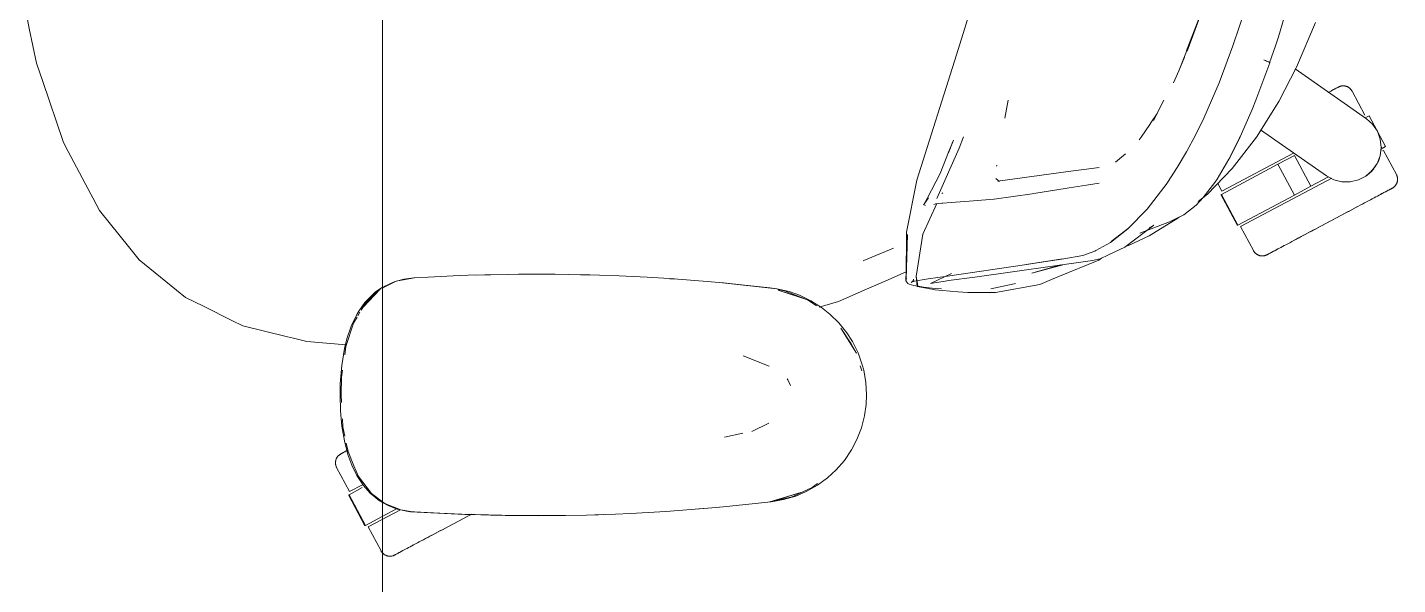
# Model space of a CAD drawing. Header units: millimetres. Extents: x 155927 to 295199, y -4084 to 97293.
# Drawn here: x 186981 to 187531, y 31792 to 32016 of the extents above; entities that cross this region are included whole.
import ezdxf

# ---------------------------------------------------------------- set-up
doc = ezdxf.new("R2010")
doc.units = ezdxf.units.MM
doc.header["$MEASUREMENT"] = 0
doc.layers.add('G-IMPT', color=8, linetype='CONTINUOUS', lineweight=9)
doc.layers.add('I-FURN', color=8, linetype='CONTINUOUS', lineweight=9)

msp = doc.modelspace()

# ---------------------------------------------------------------- linework, layer by layer
at = {"layer": 'G-IMPT'}
for p, q in [((187491.82, 32042.98), (187482.88, 32012.16)), ((187353.68, 32004.82), (187362.86, 32034.79)), ((187452.98, 32024.76), (187446.16, 32006.36)), ((187452.98, 32024.76), (187446.27, 32007.31)), ((187469.58, 32023.42), (187464.57, 32008.51)), ((186980.74, 32019.08), (186981.5, 32015.4)), ((187497.67, 32017.91), (187490.15, 31999.93)), ((186981.5, 32015.4), (186984.37, 32001.58)), ((187482.88, 32012.16), (187481.68, 32008.55)), ((187442.88, 31998.51), (187445.61, 32005.59)), ((187446.27, 32007.31), (187445.61, 32005.59)), ((187459.11, 31993.63), (187464.57, 32008.51)), ((187479.28, 32001.62), (187481.68, 32008.55)), ((186986.89, 31994.14), (186984.37, 32001.58)), ((187353.68, 32004.82), (187337.69, 31954.58)), ((187442.88, 31998.51), (187445.19, 32003.95)), ((187473.74, 31986.66), (187479.32, 32001.62)), ((187478.05, 32002.4), (187476.99, 32002.83)), ((187476.99, 32002.83), (187477.59, 32002.6)), ((187478.05, 32002.4), (187477.59, 32002.6)), ((187478.05, 32002.4), (187478.69, 32002.12)), ((187478.05, 32002.4), (187478.88, 32002.02)), ((187478.69, 32002.12), (187478.88, 32002.02)), ((187479.28, 32001.75), (187478.88, 32002.02)), ((187478.88, 32002.02), (187479.27, 32001.8)), ((187479.28, 32001.75), (187479.27, 32001.8)), ((187479.32, 32001.62), (187479.28, 32001.75)), ((187479.28, 32001.75), (187479.28, 32001.62)), ((187440.69, 31993.66), (187442.88, 31998.51)), ((187483.06, 31986.16), (187490.15, 31999.93)), ((186986.89, 31994.14), (186995.04, 31970.05)), ((187459.11, 31993.63), (187452.94, 31979.4)), ((187374.4, 31986.71), (187372.99, 31979.45)), ((187436.82, 31986.61), (187432.63, 31978.51)), ((187472.26, 31982.97), (187473.74, 31986.66)), ((187474.09, 31971.86), (187483.06, 31986.16)), ((187434.13, 31981.28), (187431.57, 31977.53)), ((187434.13, 31981.28), (187432.63, 31978.51)), ((187449.55, 31972.67), (187452.94, 31979.4)), ((187467.49, 31972.02), (187472.26, 31982.97)), ((187431.18, 31976.95), (187427.69, 31971.82)), ((187431.57, 31977.53), (187431.18, 31976.95)), ((187449.55, 31972.67), (187445.98, 31965.88)), ((186995.91, 31968.39), (186995.04, 31970.05)), ((187006.21, 31948.88), (186995.91, 31968.39)), ((187354.67, 31967.4), (187345.74, 31947.24)), ((187350.37, 31965.76), (187352.39, 31970.66)), ((187352.39, 31970.66), (187350.37, 31965.56)), ((187350.37, 31965.56), (187352.16, 31970.09)), ((187356.41, 31971.98), (187354.67, 31967.4)), ((187427.69, 31971.82), (187426.93, 31970.71)), ((187467.49, 31972.02), (187462.96, 31962.96)), ((187467.27, 31971.57), (187462.96, 31962.96)), ((187467.49, 31972.02), (187463.27, 31963.56)), ((187474.09, 31971.86), (187464.28, 31959.26)), ((187467.27, 31971.57), (187467.49, 31972.02)), ((187347.12, 31957.29), (187350.37, 31965.76)), ((187421.41, 31965.18), (187417.5, 31961.85)), ((187442.21, 31959.65), (187445.98, 31965.88)), ((187462.96, 31962.96), (187458.23, 31954.97)), ((187462.96, 31962.96), (187463.27, 31963.56)), ((187347.12, 31957.29), (187341.84, 31947.18)), ((187369.72, 31960.23), (187369.77, 31960.58)), ((187397.56, 31957.91), (187370.22, 31954.17)), ((187397.56, 31957.91), (187410.91, 31959.68)), ((187410.91, 31959.68), (187410.44, 31959.54)), ((187442.21, 31959.65), (187438.33, 31953.56)), ((187454.32, 31948.97), (187464.28, 31959.26)), ((187337.69, 31954.58), (187333.5, 31933.62)), ((187369.37, 31955.28), (187370.93, 31954.04)), ((187370.22, 31954.17), (187370.49, 31954.12)), ((187370.72, 31954.08), (187370.49, 31954.12)), ((187385.48, 31949.36), (187397.25, 31951.23)), ((187398.91, 31951.49), (187397.25, 31951.23)), ((187405.75, 31952.55), (187398.91, 31951.49)), ((187405.75, 31952.55), (187410.82, 31953.3)), ((187430.14, 31942.86), (187438.16, 31953.3)), ((187438.16, 31953.3), (187438.33, 31953.56)), ((187452.65, 31947.55), (187457.37, 31953.68)), ((187457.37, 31953.68), (187458.23, 31954.97)), ((187006.21, 31948.88), (187006.94, 31947.51)), ((187009.65, 31942.38), (187006.94, 31947.51)), ((187340.13, 31932.92), (187345.71, 31945.21)), ((187340.49, 31944.73), (187342.33, 31947.43)), ((187340.49, 31944.73), (187341.84, 31947.18)), ((187344.47, 31944.76), (187345.24, 31945.04)), ((187345.3, 31945.06), (187345.24, 31945.04)), ((187347.76, 31945.35), (187345.3, 31945.06)), ((187348.12, 31949.41), (187347.68, 31949.14)), ((187347.76, 31945.35), (187348.14, 31945.39)), ((187351.54, 31945.64), (187348.14, 31945.39)), ((187351.54, 31945.64), (187360.39, 31946.28)), ((187368.63, 31946.89), (187360.39, 31946.28)), ((187368.71, 31946.9), (187368.63, 31946.89)), ((187368.71, 31946.9), (187383.93, 31949.11)), ((187383.93, 31949.11), (187385.48, 31949.36)), ((187452.65, 31947.55), (187449.76, 31944.52)), ((187450.65, 31945.97), (187454.32, 31948.97)), ((187009.65, 31942.38), (187021.85, 31927.24)), ((187340.49, 31944.73), (187340.45, 31944.9)), ((187340.52, 31944.6), (187340.49, 31944.73)), ((187341.2, 31944.45), (187340.52, 31944.6)), ((187422.41, 31934.96), (187430.14, 31942.86)), ((187443.76, 31940.05), (187441.32, 31938.87)), ((187442.4, 31939.35), (187443.17, 31939.85)), ((187443.76, 31940.05), (187444.89, 31940.66)), ((187444.89, 31940.66), (187449.76, 31944.52)), ((187422.41, 31934.96), (187415.44, 31929.54)), ((187415.66, 31929.87), (187422.61, 31935.27)), ((187422.61, 31935.27), (187419.04, 31932.46)), ((187432.84, 31936.52), (187421.19, 31927.61)), ((187427.19, 31933.29), (187439.09, 31937.8)), ((187432.84, 31936.52), (187430.89, 31935.41)), ((187442.4, 31939.35), (187430.95, 31932.23)), ((187441.32, 31938.87), (187439.09, 31937.8)), ((187333.94, 31932.73), (187333.35, 31914.29)), ((187333.5, 31933.62), (187333.45, 31914.75)), ((187333.94, 31932.73), (187333.45, 31914.75)), ((187340.13, 31932.92), (187337.41, 31915.87)), ((187415.44, 31929.54), (187409.6, 31926.26)), ((187415.66, 31929.87), (187419.04, 31932.46)), ((187430.95, 31932.23), (187422.33, 31928.25)), ((187025.61, 31922.58), (187021.85, 31927.24)), ((187328.35, 31927.19), (187316.5, 31922.27)), ((187381.56, 31920.69), (187396.72, 31922.99)), ((187404.39, 31924.29), (187396.72, 31922.99)), ((187409.18, 31926.04), (187404.39, 31924.29)), ((187408.26, 31922.33), (187411.25, 31922.97)), ((187409.18, 31926.04), (187409.6, 31926.26)), ((187411.86, 31923.26), (187410.69, 31922.49)), ((187414.62, 31924.54), (187411.25, 31922.97)), ((187421.19, 31927.61), (187414.62, 31924.54)), ((187040.56, 31910.41), (187025.61, 31922.58)), ((187316.23, 31922.16), (187316.5, 31922.27)), ((187325.29, 31914.16), (187333.46, 31917.73)), ((187380.95, 31920.6), (187350.08, 31916.04)), ((187361.04, 31915.65), (187408.26, 31922.33)), ((187380.95, 31920.6), (187396.14, 31922.92)), ((187381.56, 31920.69), (187396.14, 31922.92)), ((187383.84, 31917.2), (187396.79, 31920.71)), ((187383.84, 31917.2), (187395.56, 31920.51)), ((187410.69, 31922.49), (187394.24, 31915.69)), ((187123.59, 31911.79), (187127.92, 31913.78)), ((187124.5, 31911.87), (187128.76, 31913.97)), ((187131.87, 31914.84), (187127.92, 31913.78)), ((187128.76, 31913.97), (187136.1, 31915.34)), ((187135.88, 31915.34), (187131.87, 31914.84)), ((187141.54, 31915.63), (187135.88, 31915.34)), ((187141.54, 31915.63), (187154.1, 31916.24)), ((187157.65, 31916.37), (187154.1, 31916.24)), ((187173.32, 31916.74), (187157.65, 31916.37)), ((187161.05, 31916.42), (187164.37, 31916.57)), ((187166.59, 31916.57), (187164.37, 31916.57)), ((187173.32, 31916.74), (187177.83, 31916.8)), ((187177.83, 31916.8), (187192.54, 31916.79)), ((187198.01, 31916.72), (187192.54, 31916.79)), ((187198.01, 31916.72), (187210.32, 31916.42)), ((187204.79, 31916.58), (187202.71, 31916.58)), ((187206.45, 31916.5), (187204.79, 31916.58)), ((187218.2, 31916.13), (187210.32, 31916.42)), ((187218.2, 31916.13), (187229.51, 31915.59)), ((187238.38, 31915.03), (187229.51, 31915.59)), ((187238.38, 31915.03), (187248.67, 31914.3)), ((187240.42, 31914.89), (187238.52, 31914.98)), ((187240.42, 31914.89), (187241.84, 31914.76)), ((187260.06, 31913.31), (187248.67, 31914.3)), ((187281.5, 31910.96), (187258.54, 31913.42)), ((187258.54, 31913.42), (187278.68, 31911.29)), ((187281.5, 31910.96), (187260.06, 31913.31)), ((187317.46, 31910.74), (187325.29, 31914.16)), ((187333.32, 31914.17), (187333.51, 31915.04)), ((187333.32, 31914.17), (187333.72, 31913.6)), ((187333.35, 31914.29), (187333.45, 31914.75)), ((187333.45, 31914.75), (187333.49, 31914.93)), ((187333.51, 31915.04), (187333.49, 31914.93)), ((187334.09, 31913.11), (187333.72, 31913.6)), ((187334.09, 31913.11), (187334.63, 31912.78)), ((187336.49, 31912.23), (187334.63, 31912.78)), ((187336.58, 31913.99), (187335.48, 31913.43)), ((187335.98, 31913.83), (187335.48, 31913.43)), ((187335.96, 31913.82), (187342.23, 31914.93)), ((187336.58, 31913.99), (187335.96, 31913.82)), ((187336.31, 31914.37), (187335.98, 31913.83)), ((187336.31, 31914.37), (187336.38, 31914.87)), ((187339.77, 31911.7), (187336.49, 31912.23)), ((187338.1, 31912.29), (187337.41, 31915.87)), ((187338.1, 31912.29), (187337.47, 31915.84)), ((187337.47, 31915.84), (187337.86, 31911.88)), ((187350.08, 31916.04), (187342.23, 31914.93)), ((187351.63, 31917.02), (187343.2, 31913.02)), ((187343.2, 31913.02), (187344.06, 31913.17)), ((187344.06, 31913.17), (187349.08, 31914)), ((187349.08, 31914), (187350.38, 31914.21)), ((187361.04, 31915.65), (187350.38, 31914.21)), ((187367.46, 31910.88), (187376.76, 31912.92)), ((187369.32, 31909.47), (187387.02, 31912.71)), ((187376.76, 31912.92), (187377.34, 31913.08)), ((187387.02, 31912.71), (187390.88, 31914.3)), ((187394.24, 31915.69), (187390.88, 31914.3)), ((187040.56, 31910.41), (187044.21, 31907.43)), ((187044.21, 31907.43), (187051.38, 31903.91)), ((187115.36, 31903.37), (187122.26, 31910.77)), ((187119.05, 31908.45), (187116.18, 31905.41)), ((187116.55, 31905.46), (187122.26, 31910.77)), ((187116.77, 31905), (187119.85, 31908.53)), ((187119.05, 31908.45), (187120.37, 31909.59)), ((187122.26, 31910.77), (187119.85, 31908.53)), ((187123.23, 31911.54), (187120.37, 31909.59)), ((187124.5, 31911.87), (187123.23, 31911.24)), ((187281.5, 31910.96), (187278.68, 31911.29)), ((187281.5, 31910.96), (187286.46, 31909.81)), ((187281.95, 31910.67), (187284.63, 31910.17)), ((187293.85, 31906.56), (187282, 31910.38)), ((187291.14, 31907.46), (187282, 31910.38)), ((187284.63, 31910.17), (187292.81, 31906.97)), ((187290.59, 31908.36), (187286.46, 31909.81)), ((187295.17, 31906.17), (187290.59, 31908.36)), ((187293.85, 31906.56), (187291.14, 31907.46)), ((187293.85, 31906.56), (187297.43, 31904.14)), ((187306.33, 31905.88), (187317.46, 31910.74)), ((187340.18, 31911.44), (187337.86, 31911.88)), ((187339.77, 31911.7), (187340.39, 31911.62)), ((187340.18, 31911.44), (187344.43, 31910.63)), ((187345.07, 31911.1), (187340.39, 31911.62)), ((187344.9, 31910.59), (187344.43, 31910.63)), ((187354.23, 31909.78), (187344.9, 31910.59)), ((187345.07, 31911.1), (187347.66, 31910.89)), ((187354.23, 31909.78), (187358.18, 31909.44)), ((187358.18, 31909.44), (187362.35, 31909.44)), ((187369.32, 31909.47), (187362.35, 31909.44)), ((187062.85, 31898.26), (187051.38, 31903.91)), ((187112.93, 31900.58), (187113.74, 31901.95)), ((187113.34, 31900.08), (187114.2, 31901.52)), ((187116.18, 31905.41), (187113.74, 31901.95)), ((187114.67, 31902.31), (187116.55, 31905.46)), ((187115.36, 31903.37), (187116.64, 31904.84)), ((187295.17, 31906.17), (187299.5, 31903.44)), ((187306.33, 31905.88), (187298.51, 31903.63)), ((187302.81, 31900.81), (187299.5, 31903.44)), ((187062.85, 31898.26), (187067.21, 31896.11)), ((187067.21, 31896.11), (187085.15, 31891.71)), ((187108.56, 31887.77), (187111.59, 31897.16)), ((187108.99, 31890.85), (187110.73, 31895.94)), ((187110.73, 31895.94), (187112.93, 31900.58)), ((187111.59, 31897.16), (187113.06, 31899.61)), ((187306.41, 31897.27), (187302.81, 31900.81)), ((187306.41, 31897.27), (187309.6, 31893.29)), ((187085.15, 31891.71), (187087.52, 31891.13)), ((187092.82, 31889.83), (187087.52, 31891.13)), ((187108.99, 31890.85), (187108.01, 31886.93)), ((187313.46, 31885.14), (187307.14, 31895.09)), ((187311.3, 31888.81), (187307.14, 31895.09)), ((187311.87, 31889.74), (187309.6, 31893.29)), ((187108.69, 31888.39), (187092.82, 31889.83)), ((187108.01, 31886.93), (187106.89, 31880.17)), ((187108.1, 31884.48), (187108.56, 31887.77)), ((187313.46, 31885.14), (187311.3, 31888.81)), ((187314.11, 31885.23), (187311.87, 31889.74)), ((187314.11, 31885.23), (187315.82, 31880.46)), ((187106.32, 31872.85), (187106.89, 31880.17)), ((187267.98, 31884.06), (187278.4, 31879.92)), ((187315.02, 31880.02), (187315.64, 31877.99)), ((187316.38, 31878.33), (187315.82, 31880.46)), ((187106.83, 31875.51), (187106.6, 31868.34)), ((187106.83, 31875.51), (187107.23, 31878.29)), ((187285.93, 31874.39), (187285.63, 31874.84)), ((187286.94, 31872.17), (187285.93, 31874.39)), ((187317.26, 31873.38), (187316.38, 31878.33)), ((187106.32, 31872.85), (187106.23, 31868.34)), ((187106.23, 31868.34), (187106.41, 31862.01)), ((187106.79, 31865.23), (187106.6, 31868.34)), ((187317.56, 31868.34), (187317.26, 31873.38)), ((187317.56, 31868.34), (187317.39, 31864.5)), ((187316.74, 31859.98), (187317.39, 31864.5)), ((187106.98, 31855.86), (187106.41, 31862.01)), ((187107.39, 31855.52), (187107.19, 31858.72)), ((187278.31, 31856.97), (187271.53, 31853.7)), ((187316.74, 31859.98), (187315.48, 31855.12)), ((187106.98, 31855.86), (187107.97, 31849.92)), ((187108.16, 31851.77), (187107.39, 31855.52)), ((187260.48, 31851.36), (187267.91, 31852.93)), ((187313.64, 31850.4), (187315.48, 31855.12)), ((187109.4, 31844.44), (187107.97, 31849.92)), ((187109.43, 31845.56), (187108.72, 31849.02)), ((187311.46, 31846.24), (187308.62, 31842.07)), ((187311.46, 31846.24), (187313.64, 31850.4)), ((187109.4, 31844.44), (187110.99, 31840.11)), ((187109.43, 31845.56), (187111.76, 31839.93)), ((187308.62, 31842.07), (187305.3, 31838.24)), ((187112.97, 31836.03), (187110.99, 31840.11)), ((187113.6, 31835.54), (187111.76, 31839.93)), ((187112.97, 31836.03), (187115.63, 31831.99)), ((187118.81, 31828.75), (187113.6, 31835.54)), ((187301.87, 31835.07), (187297.78, 31832.08)), ((187301.87, 31835.07), (187305.3, 31838.24)), ((187115.63, 31831.99), (187118.3, 31828.95)), ((187287.65, 31827.44), (187295.71, 31831.17)), ((187293.34, 31829.56), (187289.1, 31827.75)), ((187293.34, 31829.56), (187297.78, 31832.08)), ((187297.82, 31832.77), (187295.71, 31831.17)), ((187122.04, 31825.87), (187118.3, 31828.95)), ((187123.23, 31825.48), (187118.81, 31828.75)), ((187123.23, 31825.19), (187122.04, 31825.87)), ((187124.44, 31824.58), (187123.23, 31825.48)), ((187125.47, 31823.91), (187123.23, 31825.19)), ((187130.63, 31822.17), (187124.44, 31824.58)), ((187261.27, 31823.49), (187279.19, 31825.39)), ((187278.68, 31825.39), (187291.14, 31829.22)), ((187278.68, 31825.39), (187282, 31826.31)), ((187279.19, 31825.39), (187284.24, 31826.29)), ((187287.65, 31827.44), (187279.25, 31825.52)), ((187291.14, 31829.22), (187282, 31826.31)), ((187289.1, 31827.75), (187284.24, 31826.29)), ((187125.47, 31823.91), (187129.11, 31822.52)), ((187130.46, 31822.15), (187129.11, 31822.52)), ((187130.46, 31822.15), (187132.85, 31821.71)), ((187130.63, 31822.17), (187134.48, 31821.59)), ((187134.5, 31821.46), (187132.85, 31821.71)), ((187155.07, 31820.41), (187134.5, 31821.46)), ((187156.28, 31820.37), (187134.5, 31821.46)), ((187134.5, 31821.46), (187136.1, 31821.34)), ((187156.28, 31820.37), (187136.1, 31821.34)), ((187176.47, 31819.9), (187155.07, 31820.41)), ((187166.64, 31820.07), (187155.07, 31820.41)), ((187155.07, 31820.41), (187156.28, 31820.37)), ((187176.47, 31819.9), (187156.28, 31820.37)), ((187196.65, 31819.95), (187166.64, 31820.07)), ((187176.47, 31819.9), (187166.64, 31820.07)), ((187166.64, 31820.07), (187185.86, 31819.86)), ((187174.43, 31819.92), (187172.52, 31819.99)), ((187176.47, 31819.94), (187174.43, 31819.92)), ((187196.65, 31819.95), (187176.47, 31819.9)), ((187196.65, 31819.95), (187185.86, 31819.86)), ((187196.65, 31819.95), (187205.07, 31820.11)), ((187216.83, 31820.5), (187205.07, 31820.11)), ((187210.01, 31820.25), (187208.51, 31820.24)), ((187211.94, 31820.36), (187210.01, 31820.25)), ((187216.83, 31820.5), (187222.85, 31820.76)), ((187236.99, 31821.57), (187222.85, 31820.76)), ((187242.08, 31821.89), (187236.99, 31821.57)), ((187242.08, 31821.89), (187257.14, 31823.14)), ((187250.27, 31822.54), (187251.94, 31822.71)), ((187257.14, 31823.14), (187261.27, 31823.49))]:
    msp.add_line(p, q, dxfattribs=at)
at = {"layer": 'I-FURN'}
for p, q in [((187123.23, 31426.14), (187123.23, 32826.14)), ((187123.23, 32826.14), (187123.23, 31426.14)), ((187489.53, 31999.26), (187518.12, 31979.24)), ((187502.79, 31989.75), (187503.33, 31990.04)), ((187503.6, 31990.19), (187503.09, 31989.91)), ((187503.33, 31990.04), (187503.83, 31990.31)), ((187504.09, 31990.44), (187503.6, 31990.19)), ((187503.83, 31990.31), (187504.3, 31990.55)), ((187504.53, 31990.68), (187504.09, 31990.44)), ((187504.3, 31990.55), (187504.73, 31990.78)), ((187504.94, 31990.9), (187504.53, 31990.68)), ((187504.73, 31990.78), (187505.12, 31990.99)), ((187505.32, 31991.1), (187504.94, 31990.9)), ((187505.12, 31990.99), (187505.47, 31991.18)), ((187505.65, 31991.27), (187505.32, 31991.1)), ((187505.47, 31991.18), (187505.79, 31991.35)), ((187505.95, 31991.43), (187505.65, 31991.27)), ((187505.79, 31991.35), (187506.07, 31991.5)), ((187506.21, 31991.57), (187505.95, 31991.43)), ((187506.07, 31991.5), (187506.31, 31991.63)), ((187506.43, 31991.69), (187506.21, 31991.57)), ((187506.31, 31991.63), (187506.51, 31991.73)), ((187506.61, 31991.78), (187506.43, 31991.69)), ((187506.51, 31991.73), (187506.68, 31991.82)), ((187506.75, 31991.86), (187506.61, 31991.78)), ((187506.68, 31991.82), (187506.8, 31991.88)), ((187506.85, 31991.91), (187506.75, 31991.86)), ((187506.8, 31991.88), (187506.88, 31991.93)), ((187506.91, 31991.94), (187506.85, 31991.91)), ((187506.88, 31991.93), (187506.92, 31991.95)), ((187506.93, 31991.95), (187506.91, 31991.94)), ((187506.92, 31991.95), (187506.93, 31991.95)), ((187506.93, 31991.95), (187507.07, 31992.03)), ((187507.07, 31992.03), (187507.22, 31992.09)), ((187507.22, 31992.09), (187507.37, 31992.15)), ((187507.37, 31992.15), (187507.52, 31992.21)), ((187507.52, 31992.21), (187507.67, 31992.26)), ((187507.67, 31992.26), (187507.83, 31992.3)), ((187507.83, 31992.3), (187507.98, 31992.34)), ((187507.98, 31992.34), (187508.14, 31992.37)), ((187508.14, 31992.37), (187508.3, 31992.39)), ((187508.3, 31992.39), (187508.46, 31992.41)), ((187508.46, 31992.41), (187508.62, 31992.42)), ((187508.62, 31992.42), (187508.78, 31992.42)), ((187508.78, 31992.42), (187508.94, 31992.42)), ((187508.94, 31992.42), (187509.11, 31992.41)), ((187509.11, 31992.41), (187509.27, 31992.4)), ((187509.27, 31992.4), (187509.43, 31992.38)), ((187509.43, 31992.38), (187509.59, 31992.35)), ((187509.59, 31992.35), (187509.74, 31992.32)), ((187509.74, 31992.32), (187509.9, 31992.28)), ((187509.9, 31992.28), (187510.05, 31992.23)), ((187510.05, 31992.23), (187510.21, 31992.18)), ((187510.21, 31992.18), (187510.36, 31992.12)), ((187510.36, 31992.12), (187510.5, 31992.06)), ((187510.5, 31992.06), (187510.65, 31991.98)), ((187510.65, 31991.98), (187510.79, 31991.91)), ((187510.79, 31991.91), (187510.93, 31991.83)), ((187510.93, 31991.83), (187511.07, 31991.74)), ((187511.07, 31991.74), (187511.2, 31991.65)), ((187511.2, 31991.65), (187511.33, 31991.55)), ((187511.33, 31991.55), (187511.45, 31991.45)), ((187511.45, 31991.45), (187511.57, 31991.34)), ((187511.57, 31991.34), (187511.69, 31991.23)), ((187511.69, 31991.23), (187511.8, 31991.11)), ((187511.8, 31991.11), (187511.9, 31990.99)), ((187511.9, 31990.99), (187512, 31990.86)), ((187512, 31990.86), (187512.1, 31990.73)), ((187512.1, 31990.73), (187512.19, 31990.6)), ((187512.19, 31990.6), (187512.28, 31990.46)), ((187512.28, 31990.46), (187512.36, 31990.32)), ((187512.36, 31990.32), (187512.38, 31990.29)), ((187517.53, 31980.6), (187512.38, 31990.29)), ((187517.88, 31979.66), (187519.28, 31980.4)), ((187517.97, 31979.7), (187517.88, 31979.66)), ((187518.12, 31979.24), (187520.63, 31976.98)), ((187525.85, 31968.04), (187519.28, 31980.4)), ((187502.07, 31956.31), (187475.64, 31974.82)), ((187520.63, 31976.98), (187522.53, 31974.2)), ((187522.53, 31974.2), (187523.7, 31971.03)), ((187524.09, 31967.68), (187523.66, 31964.34)), ((187523.7, 31971.03), (187524.09, 31967.68)), ((187524.05, 31968.05), (187524.46, 31967.3)), ((187525.85, 31968.04), (187524.46, 31967.3)), ((187524.46, 31967.3), (187524.54, 31967.34)), ((187460.14, 31950.08), (187488.83, 31965.34)), ((187482.66, 31960.93), (187489.3, 31964.46)), ((187495.87, 31952.1), (187489.3, 31964.46)), ((187523.66, 31964.34), (187522.44, 31961.19)), ((187524.66, 31966.27), (187525.04, 31966.47)), ((187530.19, 31956.79), (187525.04, 31966.47)), ((187459.95, 31948.85), (187482.66, 31960.93)), ((187489.23, 31948.57), (187482.66, 31960.93)), ((187505.04, 31954.73), (187502.07, 31956.31)), ((187517.96, 31956.21), (187514.97, 31954.66)), ((187520.5, 31958.43), (187517.96, 31956.21)), ((187518.25, 31956.41), (187519.67, 31957.57)), ((187519.67, 31957.57), (187521.96, 31960.35)), ((187522.44, 31961.19), (187520.5, 31958.43)), ((187530.19, 31956.79), (187530.26, 31956.64)), ((187530.26, 31956.64), (187530.33, 31956.5)), ((187530.33, 31956.5), (187530.39, 31956.35)), ((187530.39, 31956.35), (187530.44, 31956.2)), ((187530.44, 31956.2), (187530.49, 31956.04)), ((187530.49, 31956.04), (187530.54, 31955.89)), ((187458.46, 31953.24), (187460.14, 31950.08)), ((187467.65, 31935.96), (187504.25, 31955.42)), ((187495.87, 31952.1), (187489.23, 31948.57)), ((187502.93, 31955.85), (187495.87, 31952.1)), ((187508.31, 31953.9), (187505.04, 31954.73)), ((187511.69, 31953.87), (187508.31, 31953.9)), ((187514.97, 31954.66), (187511.69, 31953.87)), ((187526.91, 31950.48), (187526.54, 31950.28)), ((187526.71, 31950.38), (187527.07, 31950.56)), ((187527.25, 31950.66), (187526.91, 31950.48)), ((187527.07, 31950.56), (187527.39, 31950.73)), ((187527.54, 31950.82), (187527.25, 31950.66)), ((187527.39, 31950.73), (187527.67, 31950.88)), ((187527.8, 31950.95), (187527.54, 31950.82)), ((187527.67, 31950.88), (187527.91, 31951.01)), ((187528.02, 31951.07), (187527.8, 31950.95)), ((187527.91, 31951.01), (187528.11, 31951.12)), ((187528.2, 31951.17), (187528.02, 31951.07)), ((187528.11, 31951.12), (187528.27, 31951.2)), ((187528.34, 31951.24), (187528.2, 31951.17)), ((187528.27, 31951.2), (187528.39, 31951.27)), ((187528.44, 31951.29), (187528.34, 31951.24)), ((187528.39, 31951.27), (187528.47, 31951.31)), ((187528.5, 31951.33), (187528.44, 31951.29)), ((187528.47, 31951.31), (187528.52, 31951.33)), ((187528.52, 31951.34), (187528.5, 31951.33)), ((187528.56, 31951.36), (187528.52, 31951.34)), ((187528.52, 31951.33), (187528.52, 31951.34)), ((187528.7, 31951.44), (187528.56, 31951.36)), ((187528.84, 31951.52), (187528.7, 31951.44)), ((187528.97, 31951.61), (187528.84, 31951.52)), ((187529.1, 31951.71), (187528.97, 31951.61)), ((187529.23, 31951.81), (187529.1, 31951.71)), ((187529.35, 31951.92), (187529.23, 31951.81)), ((187529.46, 31952.03), (187529.35, 31951.92)), ((187529.58, 31952.14), (187529.46, 31952.03)), ((187529.68, 31952.26), (187529.58, 31952.14)), ((187529.79, 31952.39), (187529.68, 31952.26)), ((187529.88, 31952.52), (187529.79, 31952.39)), ((187529.98, 31952.65), (187529.88, 31952.52)), ((187530.06, 31952.78), (187529.98, 31952.65)), ((187530.15, 31952.92), (187530.06, 31952.78)), ((187530.22, 31953.07), (187530.15, 31952.92)), ((187530.29, 31953.21), (187530.22, 31953.07)), ((187530.36, 31953.36), (187530.29, 31953.21)), ((187530.41, 31953.51), (187530.36, 31953.36)), ((187530.47, 31953.66), (187530.41, 31953.51)), ((187530.51, 31953.82), (187530.47, 31953.66)), ((187530.55, 31953.97), (187530.51, 31953.82)), ((187530.54, 31955.89), (187530.57, 31955.73)), ((187530.59, 31954.13), (187530.55, 31953.97)), ((187530.57, 31955.73), (187530.6, 31955.57)), ((187530.61, 31954.29), (187530.59, 31954.13)), ((187530.6, 31955.57), (187530.63, 31955.41)), ((187530.64, 31954.45), (187530.61, 31954.29)), ((187530.63, 31955.41), (187530.64, 31955.25)), ((187530.64, 31955.25), (187530.66, 31955.09)), ((187530.65, 31954.61), (187530.64, 31954.45)), ((187530.66, 31954.77), (187530.65, 31954.61)), ((187530.66, 31955.09), (187530.66, 31954.93)), ((187530.66, 31954.93), (187530.66, 31954.77)), ((187459.78, 31948.76), (187466.35, 31936.4)), ((187466.52, 31936.49), (187459.95, 31948.85)), ((187489.23, 31948.57), (187466.52, 31936.49)), ((187515.64, 31944.49), (187516.51, 31944.95)), ((187516.51, 31944.95), (187517.35, 31945.4)), ((187517.35, 31945.4), (187518.18, 31945.84)), ((187518.18, 31945.84), (187518.98, 31946.26)), ((187518.98, 31946.26), (187519.76, 31946.68)), ((187519.76, 31946.68), (187520.5, 31947.07)), ((187520.5, 31947.07), (187521.23, 31947.46)), ((187521.23, 31947.46), (187521.92, 31947.83)), ((187521.92, 31947.83), (187522.59, 31948.18)), ((187522.59, 31948.18), (187523.22, 31948.52)), ((187523.22, 31948.52), (187523.82, 31948.84)), ((187524.13, 31949), (187523.55, 31948.69)), ((187523.82, 31948.84), (187524.39, 31949.14)), ((187524.68, 31949.3), (187524.13, 31949)), ((187524.39, 31949.14), (187524.92, 31949.42)), ((187525.2, 31949.57), (187524.68, 31949.3)), ((187524.92, 31949.42), (187525.43, 31949.69)), ((187525.68, 31949.83), (187525.2, 31949.57)), ((187525.43, 31949.69), (187525.89, 31949.94)), ((187526.13, 31950.06), (187525.68, 31949.83)), ((187525.89, 31949.94), (187526.32, 31950.17)), ((187526.54, 31950.28), (187526.13, 31950.06)), ((187526.32, 31950.17), (187526.71, 31950.38)), ((187506.66, 31939.71), (187505.66, 31939.18)), ((187506.12, 31939.43), (187507.12, 31939.96)), ((187507.66, 31940.24), (187506.66, 31939.71)), ((187507.12, 31939.96), (187508.11, 31940.48)), ((187508.64, 31940.77), (187507.66, 31940.24)), ((187508.11, 31940.48), (187509.1, 31941.01)), ((187509.62, 31941.29), (187508.64, 31940.77)), ((187509.1, 31941.01), (187510.07, 31941.53)), ((187510.59, 31941.8), (187509.62, 31941.29)), ((187510.07, 31941.53), (187511.03, 31942.04)), ((187511.55, 31942.31), (187510.59, 31941.8)), ((187511.03, 31942.04), (187511.99, 31942.54)), ((187512.49, 31942.81), (187511.55, 31942.31)), ((187511.99, 31942.54), (187512.92, 31943.04)), ((187513.42, 31943.31), (187512.49, 31942.81)), ((187512.92, 31943.04), (187513.85, 31943.53)), ((187514.34, 31943.79), (187513.42, 31943.31)), ((187513.85, 31943.53), (187514.75, 31944.01)), ((187514.75, 31944.01), (187515.64, 31944.49)), ((187467.65, 31935.96), (187472.8, 31926.27)), ((187495.22, 31933.63), (187496.18, 31934.14)), ((187496.7, 31934.42), (187495.74, 31933.9)), ((187496.18, 31934.14), (187497.15, 31934.65)), ((187497.67, 31934.93), (187496.7, 31934.42)), ((187497.15, 31934.65), (187498.13, 31935.17)), ((187498.66, 31935.46), (187497.67, 31934.93)), ((187498.13, 31935.17), (187499.11, 31935.7)), ((187499.65, 31935.98), (187498.66, 31935.46)), ((187499.11, 31935.7), (187500.11, 31936.23)), ((187500.65, 31936.51), (187499.65, 31935.98)), ((187500.11, 31936.23), (187501.11, 31936.76)), ((187501.65, 31937.05), (187500.65, 31936.51)), ((187501.11, 31936.76), (187502.11, 31937.29)), ((187502.65, 31937.58), (187501.65, 31937.05)), ((187502.11, 31937.29), (187503.11, 31937.83)), ((187503.66, 31938.12), (187502.65, 31937.58)), ((187503.11, 31937.83), (187504.12, 31938.36)), ((187504.66, 31938.65), (187503.66, 31938.12)), ((187504.12, 31938.36), (187505.12, 31938.9)), ((187505.66, 31939.18), (187504.66, 31938.65)), ((187505.12, 31938.9), (187506.12, 31939.43)), ((187485.16, 31928.28), (187485.87, 31928.66)), ((187485.87, 31928.66), (187486.61, 31929.05)), ((187486.61, 31929.05), (187487.37, 31929.46)), ((187487.37, 31929.46), (187488.16, 31929.87)), ((187488.16, 31929.87), (187488.97, 31930.31)), ((187488.97, 31930.31), (187489.8, 31930.75)), ((187490.26, 31930.99), (187489.42, 31930.54)), ((187489.8, 31930.75), (187490.66, 31931.21)), ((187491.13, 31931.46), (187490.26, 31930.99)), ((187490.66, 31931.21), (187491.54, 31931.67)), ((187492.02, 31931.93), (187491.13, 31931.46)), ((187491.54, 31931.67), (187492.43, 31932.15)), ((187492.92, 31932.41), (187492.02, 31931.93)), ((187492.43, 31932.15), (187493.35, 31932.63)), ((187493.85, 31932.9), (187492.92, 31932.41)), ((187493.35, 31932.63), (187494.28, 31933.13)), ((187494.78, 31933.4), (187493.85, 31932.9)), ((187494.28, 31933.13), (187495.22, 31933.63)), ((187495.74, 31933.9), (187494.78, 31933.4)), ((187472.82, 31926.23), (187472.8, 31926.27)), ((187472.9, 31926.09), (187472.82, 31926.23)), ((187472.98, 31925.96), (187472.9, 31926.09)), ((187473.07, 31925.82), (187472.98, 31925.96)), ((187473.17, 31925.69), (187473.07, 31925.82)), ((187473.27, 31925.57), (187473.17, 31925.69)), ((187473.38, 31925.45), (187473.27, 31925.57)), ((187473.49, 31925.33), (187473.38, 31925.45)), ((187473.6, 31925.22), (187473.49, 31925.33)), ((187473.72, 31925.11), (187473.6, 31925.22)), ((187473.85, 31925.01), (187473.72, 31925.11)), ((187473.98, 31924.91), (187473.85, 31925.01)), ((187474.11, 31924.82), (187473.98, 31924.91)), ((187474.24, 31924.73), (187474.11, 31924.82)), ((187474.38, 31924.65), (187474.24, 31924.73)), ((187474.53, 31924.57), (187474.38, 31924.65)), ((187474.67, 31924.5), (187474.53, 31924.57)), ((187474.82, 31924.44), (187474.67, 31924.5)), ((187474.97, 31924.38), (187474.82, 31924.44)), ((187475.12, 31924.33), (187474.97, 31924.38)), ((187475.28, 31924.28), (187475.12, 31924.33)), ((187475.43, 31924.24), (187475.28, 31924.28)), ((187475.59, 31924.21), (187475.43, 31924.24)), ((187475.75, 31924.18), (187475.59, 31924.21)), ((187475.91, 31924.16), (187475.75, 31924.18)), ((187476.07, 31924.14), (187475.91, 31924.16)), ((187476.23, 31924.14), (187476.07, 31924.14)), ((187476.39, 31924.13), (187476.23, 31924.14)), ((187476.55, 31924.14), (187476.39, 31924.13)), ((187476.71, 31924.15), (187476.55, 31924.14)), ((187476.87, 31924.17), (187476.71, 31924.15)), ((187477.03, 31924.19), (187476.87, 31924.17)), ((187477.19, 31924.22), (187477.03, 31924.19)), ((187477.35, 31924.26), (187477.19, 31924.22)), ((187477.5, 31924.3), (187477.35, 31924.26)), ((187477.66, 31924.35), (187477.5, 31924.3)), ((187477.81, 31924.4), (187477.66, 31924.35)), ((187477.96, 31924.47), (187477.81, 31924.4)), ((187478.1, 31924.53), (187477.96, 31924.47)), ((187478.25, 31924.61), (187478.1, 31924.53)), ((187478.3, 31924.63), (187478.25, 31924.61)), ((187478.25, 31924.61), (187478.27, 31924.62)), ((187478.25, 31924.61), (187478.25, 31924.61)), ((187478.27, 31924.62), (187478.33, 31924.65)), ((187478.38, 31924.67), (187478.3, 31924.63)), ((187478.33, 31924.65), (187478.43, 31924.7)), ((187478.5, 31924.74), (187478.38, 31924.67)), ((187478.43, 31924.7), (187478.57, 31924.78)), ((187478.66, 31924.83), (187478.5, 31924.74)), ((187478.57, 31924.78), (187478.75, 31924.87)), ((187478.86, 31924.93), (187478.66, 31924.83)), ((187478.75, 31924.87), (187478.97, 31924.99)), ((187479.1, 31925.06), (187478.86, 31924.93)), ((187478.97, 31924.99), (187479.23, 31925.13)), ((187479.38, 31925.21), (187479.1, 31925.06)), ((187479.23, 31925.13), (187479.52, 31925.28)), ((187479.7, 31925.38), (187479.38, 31925.21)), ((187479.52, 31925.28), (187479.86, 31925.46)), ((187480.06, 31925.57), (187479.7, 31925.38)), ((187479.86, 31925.46), (187480.23, 31925.66)), ((187480.45, 31925.78), (187480.06, 31925.57)), ((187480.23, 31925.66), (187480.64, 31925.88)), ((187480.88, 31926), (187480.45, 31925.78)), ((187480.64, 31925.88), (187481.09, 31926.12)), ((187481.34, 31926.25), (187480.88, 31926)), ((187481.09, 31926.12), (187481.57, 31926.37)), ((187481.85, 31926.52), (187481.34, 31926.25)), ((187481.57, 31926.37), (187482.09, 31926.65)), ((187482.38, 31926.8), (187481.85, 31926.52)), ((187482.09, 31926.65), (187482.64, 31926.94)), ((187482.95, 31927.11), (187482.38, 31926.8)), ((187482.64, 31926.94), (187483.22, 31927.25)), ((187483.22, 31927.25), (187483.84, 31927.58)), ((187483.84, 31927.58), (187484.49, 31927.92)), ((187484.49, 31927.92), (187485.16, 31928.28)), ((187109.15, 31846.06), (187108.72, 31845.83)), ((187104.38, 31841.07), (187104.39, 31841.23)), ((187104.39, 31840.91), (187104.38, 31841.07)), ((187104.39, 31841.39), (187104.41, 31841.55)), ((187104.39, 31841.23), (187104.39, 31841.39)), ((187104.4, 31840.75), (187104.39, 31840.91)), ((187104.42, 31840.59), (187104.4, 31840.75)), ((187104.41, 31841.55), (187104.43, 31841.71)), ((187104.44, 31840.43), (187104.42, 31840.59)), ((187104.43, 31841.71), (187104.46, 31841.87)), ((187104.46, 31841.87), (187104.49, 31842.03)), ((187104.49, 31842.03), (187104.53, 31842.18)), ((187104.53, 31842.18), (187104.58, 31842.34)), ((187104.58, 31842.34), (187104.63, 31842.49)), ((187104.63, 31842.49), (187104.69, 31842.64)), ((187104.69, 31842.64), (187104.75, 31842.79)), ((187104.75, 31842.79), (187104.82, 31842.93)), ((187104.82, 31842.93), (187104.9, 31843.08)), ((187104.9, 31843.08), (187104.98, 31843.21)), ((187104.98, 31843.21), (187105.07, 31843.35)), ((187105.07, 31843.35), (187105.16, 31843.48)), ((187105.16, 31843.48), (187105.26, 31843.61)), ((187105.26, 31843.61), (187105.36, 31843.73)), ((187105.36, 31843.73), (187105.47, 31843.85)), ((187105.47, 31843.85), (187105.58, 31843.97)), ((187105.58, 31843.97), (187105.7, 31844.08)), ((187105.7, 31844.08), (187105.82, 31844.19)), ((187105.82, 31844.19), (187105.94, 31844.29)), ((187105.94, 31844.29), (187106.07, 31844.38)), ((187106.07, 31844.38), (187106.21, 31844.48)), ((187106.21, 31844.48), (187106.34, 31844.56)), ((187106.34, 31844.56), (187106.48, 31844.64)), ((187106.48, 31844.64), (187106.52, 31844.66)), ((187106.52, 31844.66), (187106.54, 31844.67)), ((187106.53, 31844.66), (187106.52, 31844.66)), ((187106.57, 31844.69), (187106.53, 31844.66)), ((187106.54, 31844.67), (187106.6, 31844.7)), ((187106.65, 31844.73), (187106.57, 31844.69)), ((187106.6, 31844.7), (187106.7, 31844.76)), ((187106.77, 31844.8), (187106.65, 31844.73)), ((187106.7, 31844.76), (187106.84, 31844.83)), ((187106.94, 31844.88), (187106.77, 31844.8)), ((187106.84, 31844.83), (187107.02, 31844.93)), ((187107.14, 31844.99), (187106.94, 31844.88)), ((187107.02, 31844.93), (187107.24, 31845.04)), ((187107.38, 31845.12), (187107.14, 31844.99)), ((187107.24, 31845.04), (187107.5, 31845.18)), ((187107.66, 31845.26), (187107.38, 31845.12)), ((187107.5, 31845.18), (187107.8, 31845.34)), ((187107.97, 31845.43), (187107.66, 31845.26)), ((187107.8, 31845.34), (187108.13, 31845.52)), ((187108.33, 31845.62), (187107.97, 31845.43)), ((187108.13, 31845.52), (187108.51, 31845.72)), ((187108.72, 31845.83), (187108.33, 31845.62)), ((187108.51, 31845.72), (187108.92, 31845.93)), ((187104.47, 31840.27), (187104.44, 31840.43)), ((187104.51, 31840.11), (187104.47, 31840.27)), ((187104.55, 31839.96), (187104.51, 31840.11)), ((187104.6, 31839.8), (187104.55, 31839.96)), ((187104.65, 31839.65), (187104.6, 31839.8)), ((187104.72, 31839.5), (187104.65, 31839.65)), ((187104.78, 31839.35), (187104.72, 31839.5)), ((187104.86, 31839.21), (187104.78, 31839.35)), ((187104.86, 31839.21), (187110.01, 31829.53)), ((187109.82, 31828.29), (187115.11, 31831.11)), ((187110.01, 31829.53), (187115.2, 31832.29)), ((187109.65, 31828.2), (187116.22, 31815.84)), ((187116.39, 31815.93), (187109.82, 31828.29)), ((187123.09, 31819.49), (187116.39, 31815.93)), ((187122.8, 31818.21), (187130.18, 31822.13)), ((187128.9, 31822.58), (187123.09, 31819.49)), ((187155.53, 31818.62), (187154.53, 31818.09)), ((187154.99, 31818.34), (187155.99, 31818.87)), ((187156.53, 31819.15), (187155.53, 31818.62)), ((187155.99, 31818.87), (187156.99, 31819.4)), ((187157.53, 31819.68), (187156.53, 31819.15)), ((187156.99, 31819.4), (187157.98, 31819.93)), ((187158.51, 31820.21), (187157.53, 31819.68)), ((187157.98, 31819.93), (187158.97, 31820.45)), ((187117.52, 31815.4), (187122.8, 31818.21)), ((187117.52, 31815.4), (187122.67, 31805.71)), ((187144.15, 31812.57), (187145.09, 31813.07)), ((187145.61, 31813.34), (187144.65, 31812.84)), ((187145.09, 31813.07), (187146.05, 31813.58)), ((187146.57, 31813.86), (187145.61, 31813.34)), ((187146.05, 31813.58), (187147.02, 31814.09)), ((187147.54, 31814.37), (187146.57, 31813.86)), ((187147.02, 31814.09), (187148, 31814.61)), ((187148.53, 31814.9), (187147.54, 31814.37)), ((187148, 31814.61), (187148.98, 31815.14)), ((187149.52, 31815.42), (187148.53, 31814.9)), ((187148.98, 31815.14), (187149.98, 31815.67)), ((187150.52, 31815.95), (187149.52, 31815.42)), ((187149.98, 31815.67), (187150.98, 31816.2)), ((187151.52, 31816.49), (187150.52, 31815.95)), ((187150.98, 31816.2), (187151.98, 31816.73)), ((187152.52, 31817.02), (187151.52, 31816.49)), ((187151.98, 31816.73), (187152.98, 31817.27)), ((187153.53, 31817.56), (187152.52, 31817.02)), ((187152.98, 31817.27), (187153.99, 31817.8)), ((187154.53, 31818.09), (187153.53, 31817.56)), ((187153.99, 31817.8), (187154.99, 31818.34)), ((187134.36, 31807.36), (187135.03, 31807.72)), ((187135.03, 31807.72), (187135.74, 31808.1)), ((187135.74, 31808.1), (187136.48, 31808.49)), ((187136.48, 31808.49), (187137.24, 31808.9)), ((187137.24, 31808.9), (187138.03, 31809.31)), ((187138.03, 31809.31), (187138.84, 31809.75)), ((187138.84, 31809.75), (187139.67, 31810.19)), ((187140.13, 31810.43), (187139.29, 31809.98)), ((187139.67, 31810.19), (187140.53, 31810.65)), ((187141, 31810.9), (187140.13, 31810.43)), ((187140.53, 31810.65), (187141.41, 31811.11)), ((187141.89, 31811.37), (187141, 31810.9)), ((187141.41, 31811.11), (187142.3, 31811.59)), ((187142.79, 31811.85), (187141.89, 31811.37)), ((187142.3, 31811.59), (187143.22, 31812.07)), ((187143.72, 31812.34), (187142.79, 31811.85)), ((187143.22, 31812.07), (187144.15, 31812.57)), ((187144.65, 31812.84), (187143.72, 31812.34)), ((187122.69, 31805.67), (187122.67, 31805.71)), ((187122.77, 31805.53), (187122.69, 31805.67)), ((187122.85, 31805.4), (187122.77, 31805.53)), ((187122.94, 31805.26), (187122.85, 31805.4)), ((187123.04, 31805.14), (187122.94, 31805.26)), ((187123.14, 31805.01), (187123.04, 31805.14)), ((187123.25, 31804.89), (187123.14, 31805.01)), ((187123.36, 31804.77), (187123.25, 31804.89)), ((187123.47, 31804.66), (187123.36, 31804.77)), ((187123.59, 31804.55), (187123.47, 31804.66)), ((187123.72, 31804.45), (187123.59, 31804.55)), ((187123.85, 31804.35), (187123.72, 31804.45)), ((187123.98, 31804.26), (187123.85, 31804.35)), ((187124.11, 31804.17), (187123.98, 31804.26)), ((187124.25, 31804.09), (187124.11, 31804.17)), ((187124.4, 31804.01), (187124.25, 31804.09)), ((187124.54, 31803.94), (187124.4, 31804.01)), ((187124.69, 31803.88), (187124.54, 31803.94)), ((187124.84, 31803.82), (187124.69, 31803.88)), ((187124.99, 31803.77), (187124.84, 31803.82)), ((187125.15, 31803.72), (187124.99, 31803.77)), ((187125.3, 31803.68), (187125.15, 31803.72)), ((187125.46, 31803.65), (187125.3, 31803.68)), ((187125.62, 31803.62), (187125.46, 31803.65)), ((187125.78, 31803.6), (187125.62, 31803.62)), ((187125.94, 31803.58), (187125.78, 31803.6)), ((187126.1, 31803.58), (187125.94, 31803.58)), ((187126.26, 31803.57), (187126.1, 31803.58)), ((187126.42, 31803.58), (187126.26, 31803.57)), ((187126.58, 31803.59), (187126.42, 31803.58)), ((187126.74, 31803.61), (187126.58, 31803.59)), ((187126.9, 31803.63), (187126.74, 31803.61)), ((187127.06, 31803.66), (187126.9, 31803.63)), ((187127.22, 31803.7), (187127.06, 31803.66)), ((187127.37, 31803.74), (187127.22, 31803.7)), ((187127.53, 31803.79), (187127.37, 31803.74)), ((187127.68, 31803.84), (187127.53, 31803.79)), ((187127.83, 31803.91), (187127.68, 31803.84)), ((187127.97, 31803.97), (187127.83, 31803.91)), ((187128.12, 31804.05), (187127.97, 31803.97)), ((187128.17, 31804.07), (187128.12, 31804.05)), ((187128.12, 31804.05), (187128.14, 31804.06)), ((187128.12, 31804.05), (187128.12, 31804.05)), ((187128.14, 31804.06), (187128.2, 31804.09)), ((187128.25, 31804.11), (187128.17, 31804.07)), ((187128.2, 31804.09), (187128.3, 31804.14)), ((187128.37, 31804.18), (187128.25, 31804.11)), ((187128.3, 31804.14), (187128.44, 31804.22)), ((187128.53, 31804.27), (187128.37, 31804.18)), ((187128.44, 31804.22), (187128.62, 31804.31)), ((187128.73, 31804.37), (187128.53, 31804.27)), ((187128.62, 31804.31), (187128.84, 31804.43)), ((187128.97, 31804.5), (187128.73, 31804.37)), ((187128.84, 31804.43), (187129.1, 31804.57)), ((187129.25, 31804.65), (187128.97, 31804.5)), ((187129.1, 31804.57), (187129.39, 31804.72)), ((187129.57, 31804.82), (187129.25, 31804.65)), ((187129.39, 31804.72), (187129.73, 31804.9)), ((187129.93, 31805.01), (187129.57, 31804.82)), ((187129.73, 31804.9), (187130.1, 31805.1)), ((187130.32, 31805.22), (187129.93, 31805.01)), ((187130.1, 31805.1), (187130.51, 31805.32)), ((187130.75, 31805.44), (187130.32, 31805.22)), ((187130.51, 31805.32), (187130.96, 31805.56)), ((187131.21, 31805.69), (187130.75, 31805.44)), ((187130.96, 31805.56), (187131.44, 31805.81)), ((187131.72, 31805.96), (187131.21, 31805.69)), ((187131.44, 31805.81), (187131.96, 31806.09)), ((187132.25, 31806.24), (187131.72, 31805.96)), ((187131.96, 31806.09), (187132.51, 31806.38)), ((187132.82, 31806.55), (187132.25, 31806.24)), ((187132.51, 31806.38), (187133.09, 31806.69)), ((187133.09, 31806.69), (187133.71, 31807.02)), ((187133.71, 31807.02), (187134.36, 31807.36))]:
    msp.add_line(p, q, dxfattribs=at)
for points in [[(187524.05, 31968.05), (187524.06, 31967.82), (187524.06, 31967.28), (187524.02, 31966.61), (187523.99, 31966.24)], [(187521.12, 31959.14), (187520.79, 31958.72), (187520.45, 31958.29), (187520.02, 31957.91)]]:
    msp.add_open_spline(points, degree=3, dxfattribs=at)
msp.add_open_spline([(187523.46, 31963.63), (187523.31, 31963.17), (187523.09, 31962.54), (187522.79, 31961.9), (187522.72, 31961.75)], degree=3, knots=[-0.6, -0.6, -0.6, -0.6, -0.5, -0.4680239, -0.4680239, -0.4680239, -0.4680239], dxfattribs=at)

doc.saveas('drawing.dxf')
